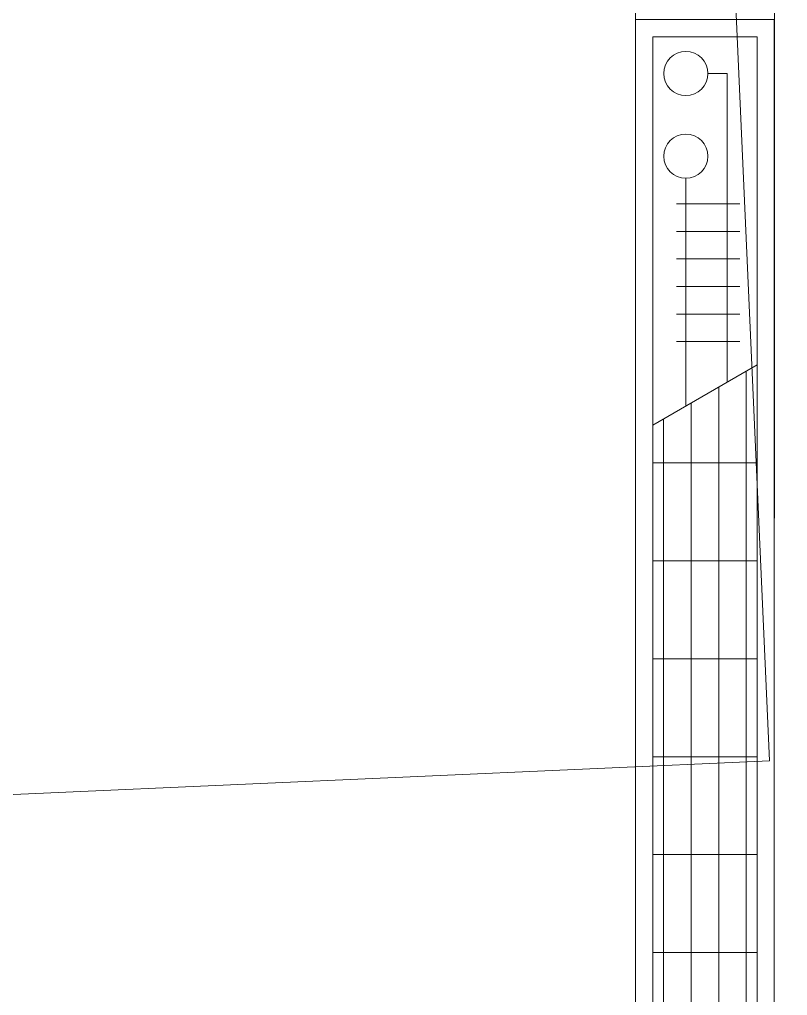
# Model space of a CAD drawing. Extents: x -2050 to 29725, y -1777 to 6820.
# Drawn here: x 10578.7 to 10689.4, y 1449.2 to 1590 of the extents above; entities that cross this region are included whole.
import ezdxf

# ---------------------------------------------------------------- set-up
doc = ezdxf.new("R2010")
doc.units = 0
doc.header["$LTSCALE"] = 25
doc.header["$MEASUREMENT"] = 0
for name, pattern in [('DASHDOT2', [0.5, 0.25, -0.125, 0, -0.125]), ('DOT2', [0.125, 0, -0.125]), ('HIDDEN', [0.375, 0.25, -0.125])]:
    doc.linetypes.add(name, pattern=pattern)
doc.layers.get('0').update_dxf_attribs({"color": 9, "lineweight": 9})
for name, color, linetype, lineweight in [('04', 9, 'Continuous', 9), ('06D', 9, 'Continuous', 9), ('20', 9, 'DOT2', 9), ('24', 9, 'DASHDOT2', 9), ('32', 9, 'Continuous', 9)]:
    doc.layers.add(name, color=color, linetype=linetype, lineweight=lineweight)

# ---------------------------------------------------------------- blocks, each defined once
blk = doc.blocks.new('p-konvektor_audi')
for p, q in [((250, 89.48), (0, 89.47)), ((250, 89.47), (0, 89.48)), ((250, 69.47), (250, 89.47)), ((115.44, 71.95), (115.44, 86.99)), ((129.56, 71.95), (129.56, 86.99)), ((143.68, 71.95), (143.68, 86.98)), ((157.8, 71.95), (157.8, 86.98)), ((171.92, 71.94), (171.92, 86.98)), ((186.04, 71.94), (186.04, 86.98)), ((191.48, 71.95), (200.19, 86.99)), ((199.29, 85.44), (2.49, 85.42)), ((203.55, 84.5), (203.55, 75.36)), ((207.52, 84.5), (207.52, 75.36)), ((211.5, 84.5), (211.5, 75.36)), ((215.48, 84.5), (215.48, 75.36)), ((219.45, 84.5), (219.45, 75.36)), ((223.43, 84.5), (223.43, 75.36)), ((242.21, 82.69), (197.7, 82.69)), ((242.21, 79.91), (242.21, 82.69)), ((196.99, 81.46), (2.49, 81.45)), ((194.68, 77.48), (2.49, 77.47)), ((227.1, 76.72), (194.25, 76.73)), ((192.38, 73.51), (2.49, 73.49)), ((0, 69.47), (250, 69.47))]:
    blk.add_line(p, q)
for points in [[(250, 89.47), (0, 89.47), (0, 69.47), (250, 69.47)], [(247.51, 86.99), (247.51, 71.95), (2.49, 71.95), (2.49, 86.99)]]:
    blk.add_lwpolyline(points, close=True)
for centre in [(230.28, 76.72), (242.21, 76.72)]:
    blk.add_circle(centre, 3.18)
blk = doc.blocks.new('p-audi_arac')
at = {"layer": '06D', "lineweight": 0, "flags": 128}
blk.add_lwpolyline([(695.6, 0.8), (-4.4, 0.8), (-4.4, 400.8), (695.6, 400.8)], close=True, dxfattribs=at)

msp = doc.modelspace()

# ---------------------------------------------------------------- linework, layer by layer
at = {"layer": '20', "linetype": 'HIDDEN', "lineweight": 0}
msp.add_lwpolyline([(7129.5, 979.76, -0.152644), (10705.5, 2076.19, -0.10573)], format="xyb", dxfattribs=at)
at = {"layer": '24'}
msp.add_lwpolyline([(10667.5, 195), (10667.5, 4035)], dxfattribs=at)

# ---------------------------------------------------------------- block references
at = {"layer": '04', "xscale": -1, "rotation": 2.552040130733149}
msp.add_blockref('p-audi_arac', (10682.45, 1482.11), dxfattribs=at)
at = {"layer": '32', "xscale": -1, "rotation": 270}
for p in [(10598.03, 1590.01), (10598.02, 1340.01)]:
    msp.add_blockref('p-konvektor_audi', p, dxfattribs=at)

doc.saveas('drawing.dxf')
